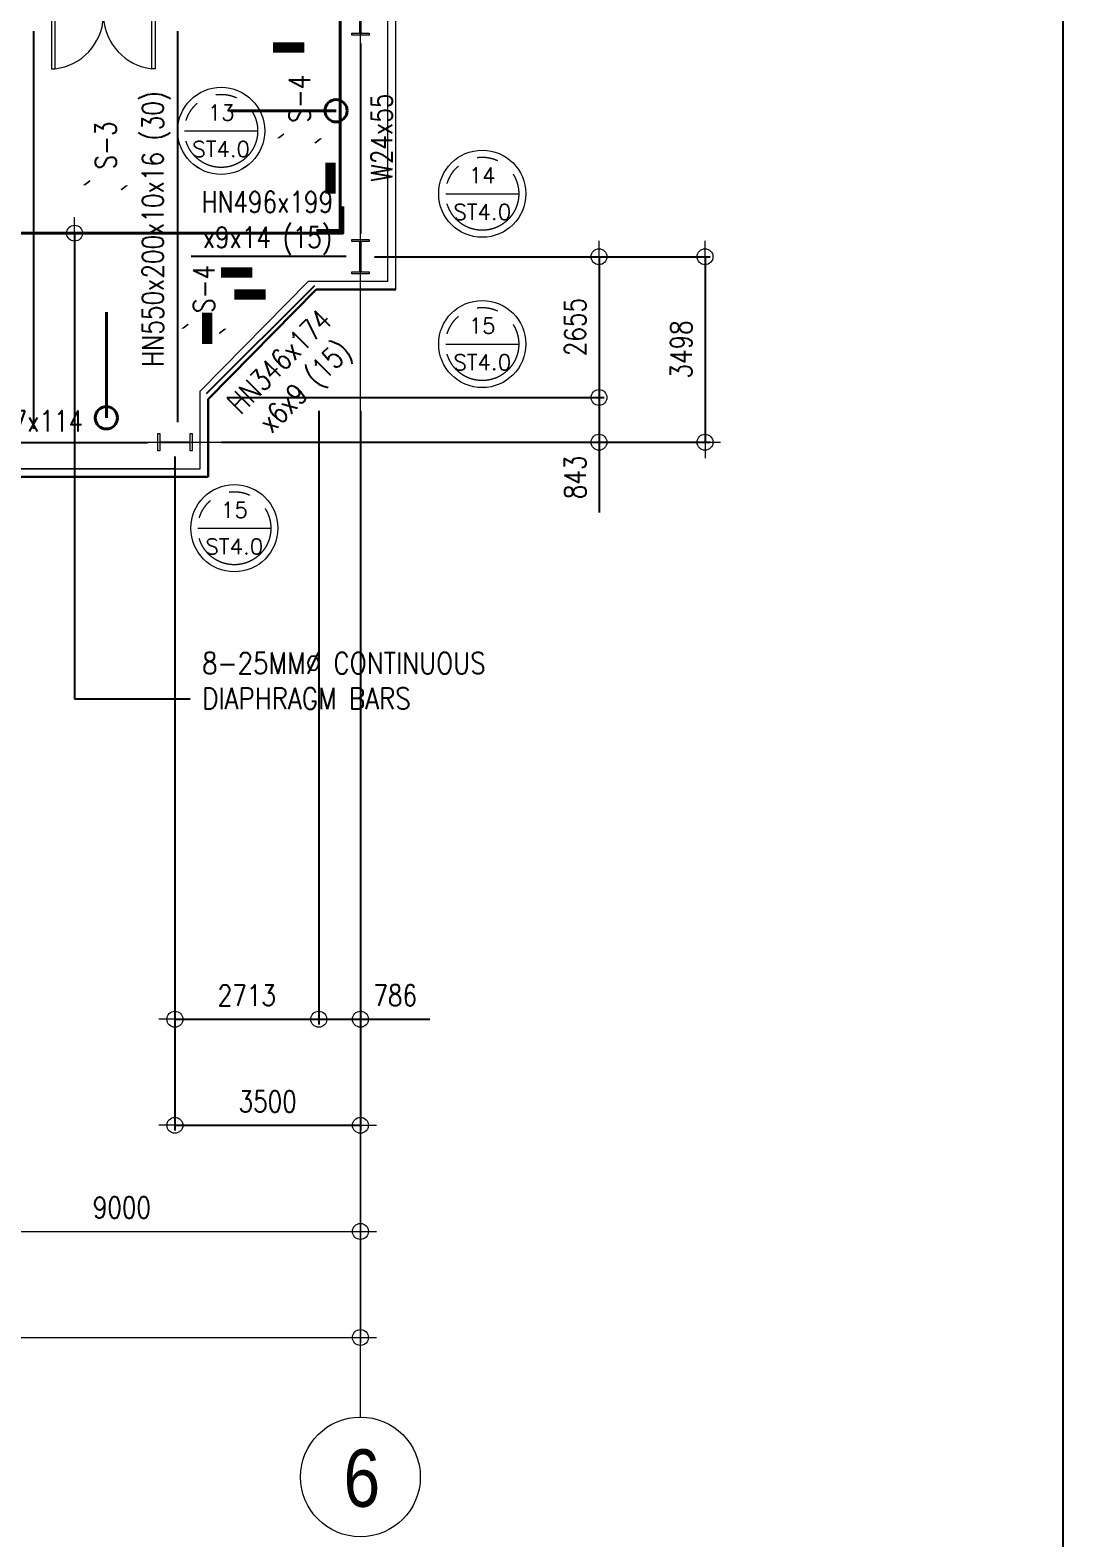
# Model space of a CAD drawing. Header units: millimetres. Extents: x -101701 to 170890, y -50253 to 85631.
# Drawn here: x -25405 to -5925, y -23146 to 5281 of the extents above; entities that cross this region are included whole.
import ezdxf
from ezdxf.enums import TextEntityAlignment as Align

# ---------------------------------------------------------------- set-up
doc = ezdxf.new("R2010")
doc.units = ezdxf.units.MM
doc.header["$MEASUREMENT"] = 0
doc.linetypes.add('CENTER2', pattern=[28.575, 19.05, -3.175, 3.175, -3.175])
doc.linetypes.add('PHANTOM2', pattern=[1.25, 0.625, -0.125, 0.125, -0.125, 0.125, -0.125])
doc.layers.get('0').update_dxf_attribs({"lineweight": 0})
for name, color, linetype, lineweight in [('A_ARCHITECTURAL BACKGROUND', 251, 'Continuous', 5), ('COLUMN', 2, 'Continuous', 20), ('GRIDLINES_DIM', 252, 'Continuous', 5), ('HATCH', 8, 'Continuous', 5), ('S-ANNO-DIMS', 252, 'Continuous', 5), ('S-ANNO-MARK', 2, 'Continuous', 9), ('S-ANNO-NPLT', 7, 'Continuous', 9), ('S-Anno-Symb', 143, 'PHANTOM2', 15), ('S-BEAM', 5, 'Continuous', 25), ('S-BEAM-IDEN', 2, 'Continuous', 9), ('S-BRACE', 2, 'Continuous', 18), ('S_DRB', 4, 'Continuous', 40), ('S_GRID LINES', 252, 'Continuous', 5), ('S_SLAB EDGE', 2, 'Continuous', 30), ('TEXT', 2, 'Continuous', 20)]:
    doc.layers.add(name, color=color, linetype=linetype, lineweight=lineweight)
doc.layers.add('GUIDE', color=191, linetype='Continuous', plot=False)
doc.styles.add('1', font='simplex.shx', dxfattribs={"width": 0.85, "height": 300})
doc.styles.add('ARIALNW', font='ARIALN.TTF')
doc.styles.add('ROMANSX', font='ROMANS.shx', dxfattribs={"height": 0.09375})
doc.styles.add('SIMPLEX', font='SIMPLEX.shx', dxfattribs={"width": 0.8, "height": 400})
doc.dimstyles.new('DIM_100', dxfattribs={"dimtxt": 1000, "dimasz": 2, "dimexe": 100, "dimexo": 250, "dimgap": 250, "dimtad": 1, "dimdec": 0, "dimrnd": 1, "dimdsep": 46, "dimtxsty": '1', "dimblk1": 'ESCADIM_ARW', "dimblk2": 'ESCADIM_ARW', "dimsah": 1, "dimcen": 50, "dimclrd": 256, "dimclre": 256, "dimclrt": 52, "dimadec": 0, "dimazin": 0, "dimtfac": 1, "dimtdec": 0, "dimtofl": 0, "dimtmove": 0, "dimatfit": 3, "dimldrblk": 'ESCADIM_ARW', "dimfxl": 1, "dimtolj": 1, "dimtzin": 0, "dimarcsym": 0})
doc.dimstyles.new('ESCA', dxfattribs={"dimtxt": 300, "dimasz": 1, "dimexe": 100, "dimexo": 100, "dimgap": 100, "dimtad": 1, "dimdec": 0, "dimrnd": 1, "dimdsep": 46, "dimtxsty": '1', "dimblk1": 'ESCADIM_ARW', "dimblk2": 'ESCADIM_ARW', "dimsah": 1, "dimcen": 50, "dimclrd": 256, "dimclre": 256, "dimclrt": 52, "dimadec": 0, "dimazin": 0, "dimtfac": 1, "dimtdec": 0, "dimtofl": 0, "dimtmove": 0, "dimatfit": 3, "dimldrblk": 'ESCADIM_ARW', "dimfxl": 1, "dimtolj": 1, "dimtzin": 0, "dimarcsym": 0})

# ---------------------------------------------------------------- blocks, each defined once
blk = doc.blocks.new('ARCHBACKGRND3')
at = {"layer": 'A_ARCHITECTURAL BACKGROUND', "color": 251, "ltscale": 10}
for p, q in [((-24961, 5531, 0), (-24961, 4554, 0)), ((-24896, 4554, 0), (-24896, 5531, 0)), ((-23072, 4554, 0), (-23072, 5531, 0)), ((-23007, 5531, 0), (-23007, 4554, 0)), ((-18619, 544, 0), (-18619, 5531, 0)), ((-24961, 4554, 0), (-24896, 4554, 0)), ((-23007, 4554, 0), (-23072, 4554, 0)), ((-20122, 544, 0), (-22155, -1518, 0)), ((-18619, 544, 0), (-20122, 544, 0)), ((-22157, -2992, 0), (-22157, -1518, 0)), ((-22006, -2996, 0), (-22006, -1669, 0)), ((-27487, -2992, 0), (-22157, -2992, 0)), ((-22620, -2992, 0), (-26678, -2992, 0)), ((-22620, -3139, 0), (-26678, -3139, 0))]:
    blk.add_line(p, q, dxfattribs=at)
at = {"layer": 'A_ARCHITECTURAL BACKGROUND', "color": 251, "ltscale": 10, "extrusion": (-1, 7.96139e-17, 0), "elevation": 18468}
blk.add_lwpolyline([(-394, 0), (-46089, 0)], dxfattribs=at)
at = {"layer": 'HATCH', "color": 251, "linetype": 'ByBlock', "ltscale": 0.5}
for centre, start, end in [((-25019, 5582, 0), 276.8071, 357.1428), ((-22949, 5582, 0), 182.8572, 263.1929)]:
    blk.add_arc(centre, 1036, start, end, dxfattribs=at)
at = {"layer": 'S_SLAB EDGE', "color": 2, "ltscale": 10}
for p, q in [((-19972, 394, 0), (-22005, -1669, 0)), ((-18468, 394, 0), (-19972, 394, 0)), ((-22006, -3139, 0), (-22006, -1669, 0)), ((-27487, -3139, 0), (-22006, -3139, 0))]:
    blk.add_line(p, q, dxfattribs=at)
blk = doc.blocks.new('Bubble')
at = {"layer": 'S-ANNO-NPLT'}
blk.add_circle((0, 0), 0.2608, dxfattribs=at)
at = {"layer": 'S-Anno-Symb', "color": 0}
blk.add_line((-0.2188, 0), (0.2188, 0), dxfattribs=at)
blk.add_circle((0, 0), 0.2187, dxfattribs=at)
at = {"layer": 'S-Anno-Symb', "style": 'ROMANSX'}
for tag, p in [('1', (0, 0.1094)), ('S1', (0, -0.1094))]:
    blk.add_attdef(tag, text='', height=0.0937, dxfattribs=at).set_placement(p, align=Align.MIDDLE_CENTER)
at = {"layer": 'S-Anno-Symb', "style": 'ROMANSX', "width": 1.018385, "flags": 8}
blk.add_attdef('LONG', text='', height=0.0937, dxfattribs=at).set_placement((-0.1796, -0.1249), (0.1796, -0.1249), align=Align.FIT)
blk = doc.blocks.new('ESCADIM_ARW')
at = {"color": 7}
blk.add_line((-150, 0), (150, 0), dxfattribs=at)
blk.add_circle((0, 0), 75, dxfattribs=at)
blk = doc.blocks.new('11F COLUMN LAYOUT')
at = {"layer": 'COLUMN', "lineweight": 13}
for points in [[(36000, 7677), (35836, 7677), (35836, 7714), (35970, 7714, 0.414214), (35990, 7734), (35990, 8266, 0.414214), (35970, 8286), (35836, 8286), (35836, 8323), (36164, 8323), (36164, 8286), (36030, 8286, 0.414214), (36010, 8266), (36010, 7734, 0.414214), (36030, 7714), (36164, 7714), (36164, 7677), (36000, 7677)], [(36000, 3177), (35836, 3177), (35836, 3214), (35970, 3214, 0.414214), (35990, 3234), (35990, 3766, 0.414214), (35970, 3786), (35836, 3786), (35836, 3823), (36164, 3823), (36164, 3786), (36030, 3786, 0.414214), (36010, 3766), (36010, 3234, 0.414214), (36030, 3214), (36164, 3214), (36164, 3177), (36000, 3177)], [(32177, 0), (32177, 164), (32214, 164), (32214, 30, 0.414214), (32234, 10), (32766, 10, 0.414214), (32786, 30), (32786, 164), (32823, 164), (32823, -164), (32786, -164), (32786, -30, 0.414214), (32766, -10), (32234, -10, 0.414214), (32214, -30), (32214, -164), (32177, -164), (32177, 0)]]:
    blk.add_lwpolyline(points, format="xyb", dxfattribs=at)
blk = doc.blocks.new('11TH FRAMING LAYOUT')
at = {"layer": 'S-BEAM'}
for p, q in [((29836, 7750, 0), (29836, 250, 0)), ((32551, 7750, 0), (32551, 381, 0)), ((36001, 7519, 0), (36001, 3934, 0)), ((32804, 3506, 0), (35733, 3506, 0)), ((33095, 921, 0), (35141, 2958, 0)), ((27647, -2, 0), (31982, -2, 0))]:
    blk.add_line(p, q, dxfattribs=at)
blk = doc.blocks.new('*D120')
at = {"layer": 'Defpoints', "color": 0, "transparency": 16777216}
for p in [(8000, 0, 0), (44000, -250), (44000, -8880)]:
    blk.add_point(p, dxfattribs=at)
at = {"layer": 'GRIDLINES_DIM', "lineweight": -2, "transparency": 16777216}
for p, q in [((8000, -250), (8000, -8980)), ((44000, -500), (44000, -8980)), ((8002, -8880), (43998, -8880))]:
    blk.add_line(p, q, dxfattribs=at)
at = {"layer": 'GRIDLINES_DIM', "lineweight": -2, "transparency": 16777216, "xscale": 2, "yscale": 2, "zscale": 2, "rotation": 180}
blk.add_blockref('ESCADIM_ARW', (8000, -8880), dxfattribs=at)
at = {"layer": 'GRIDLINES_DIM', "lineweight": -2, "transparency": 16777216, "xscale": 2, "yscale": 2, "zscale": 2}
blk.add_blockref('ESCADIM_ARW', (44000, -8880), dxfattribs=at)
at = {"layer": 'GRIDLINES_DIM', "color": 52, "transparency": 16777216, "insert": (26000, -8430), "char_height": 400, "attachment_point": 5, "style": 'SIMPLEX'}
blk.add_mtext('\\A1;{\\W0.8;36000}', dxfattribs=at)
blk = doc.blocks.new('*D128')
at = {"layer": 'Defpoints', "color": 0, "transparency": 16777216}
for p in [(35000, 0, 0), (44000, -250), (44000, -6880)]:
    blk.add_point(p, dxfattribs=at)
at = {"layer": 'GRIDLINES_DIM', "lineweight": -2, "transparency": 16777216}
for p, q in [((35000, -250), (35000, -6980)), ((44000, -500), (44000, -6980)), ((35002, -6880), (43998, -6880))]:
    blk.add_line(p, q, dxfattribs=at)
at = {"layer": 'GRIDLINES_DIM', "lineweight": -2, "transparency": 16777216, "xscale": 2, "yscale": 2, "zscale": 2, "rotation": 180}
blk.add_blockref('ESCADIM_ARW', (35000, -6880), dxfattribs=at)
at = {"layer": 'GRIDLINES_DIM', "lineweight": -2, "transparency": 16777216, "xscale": 2, "yscale": 2, "zscale": 2}
blk.add_blockref('ESCADIM_ARW', (44000, -6880), dxfattribs=at)
at = {"layer": 'GRIDLINES_DIM', "color": 52, "transparency": 16777216, "insert": (39500, -6430), "char_height": 400, "attachment_point": 5, "style": 'SIMPLEX'}
blk.add_mtext('\\A1;{\\W0.8;9000}', dxfattribs=at)
blk = doc.blocks.new('*D64')
at = {"layer": 'Defpoints', "color": 0, "transparency": 16777216}
for p in [(-22675, -2505, 0), (-19175, -10739), (-19175, -15368)]:
    blk.add_point(p, dxfattribs=at)
at = {"layer": 'GRIDLINES_DIM', "lineweight": -2, "transparency": 16777216}
for p, q in [((-22675, -2755), (-22675, -15468)), ((-19175, -10989), (-19175, -15468)), ((-22673, -15368), (-19177, -15368))]:
    blk.add_line(p, q, dxfattribs=at)
at = {"layer": 'GRIDLINES_DIM', "lineweight": -2, "transparency": 16777216, "xscale": 2, "yscale": 2, "zscale": 2, "rotation": 180}
blk.add_blockref('ESCADIM_ARW', (-22675, -15368), dxfattribs=at)
at = {"layer": 'GRIDLINES_DIM', "lineweight": -2, "transparency": 16777216, "xscale": 2, "yscale": 2, "zscale": 2}
blk.add_blockref('ESCADIM_ARW', (-19175, -15368), dxfattribs=at)
at = {"layer": 'GRIDLINES_DIM', "color": 52, "transparency": 16777216, "insert": (-20925, -14918), "char_height": 400, "attachment_point": 5, "style": 'SIMPLEX'}
blk.add_mtext('\\A1;{\\W0.8;3500}', dxfattribs=at)
blk = doc.blocks.new('*D65')
at = {"layer": 'Defpoints', "color": 0, "transparency": 16777216}
for p in [(-19961, -1644, 0), (-22675, -2505, 0), (-19961, -13368)]:
    blk.add_point(p, dxfattribs=at)
at = {"layer": 'GRIDLINES_DIM', "lineweight": -2, "transparency": 16777216}
for p, q in [((-19961, -1894), (-19961, -13468)), ((-22675, -2755), (-22675, -13468)), ((-22673, -13368), (-19963, -13368))]:
    blk.add_line(p, q, dxfattribs=at)
at = {"layer": 'GRIDLINES_DIM', "lineweight": -2, "transparency": 16777216, "xscale": 2, "yscale": 2, "zscale": 2, "rotation": 180}
blk.add_blockref('ESCADIM_ARW', (-22675, -13368), dxfattribs=at)
at = {"layer": 'GRIDLINES_DIM', "lineweight": -2, "transparency": 16777216, "xscale": 2, "yscale": 2, "zscale": 2}
blk.add_blockref('ESCADIM_ARW', (-19961, -13368), dxfattribs=at)
at = {"layer": 'GRIDLINES_DIM', "color": 52, "transparency": 16777216, "insert": (-21318, -12918), "char_height": 400, "attachment_point": 5, "style": 'SIMPLEX'}
blk.add_mtext('\\A1;{\\W0.8;2713}', dxfattribs=at)
blk = doc.blocks.new('*D66')
at = {"layer": 'Defpoints', "color": 0, "transparency": 16777216}
for p in [(-19175, -1644, 0), (-19961, -2505, 0), (-19175, -13368)]:
    blk.add_point(p, dxfattribs=at)
at = {"layer": 'GRIDLINES_DIM', "lineweight": -2, "transparency": 16777216}
for p, q in [((-19175, -1894), (-19175, -13468)), ((-19961, -2755), (-19961, -13468)), ((-19959, -13368), (-19177, -13368)), ((-19175, -13368), (-17865, -13368))]:
    blk.add_line(p, q, dxfattribs=at)
at = {"layer": 'GRIDLINES_DIM', "lineweight": -2, "transparency": 16777216, "xscale": 2, "yscale": 2, "zscale": 2, "rotation": 180}
blk.add_blockref('ESCADIM_ARW', (-19961, -13368), dxfattribs=at)
at = {"layer": 'GRIDLINES_DIM', "lineweight": -2, "transparency": 16777216, "xscale": 2, "yscale": 2, "zscale": 2}
blk.add_blockref('ESCADIM_ARW', (-19175, -13368), dxfattribs=at)
at = {"layer": 'GRIDLINES_DIM', "color": 52, "transparency": 16777216, "insert": (-18519, -12918), "char_height": 400, "attachment_point": 5, "style": 'SIMPLEX'}
blk.add_mtext('\\A1;{\\W0.8;786}', dxfattribs=at)
blk = doc.blocks.new('*D99')
at = {"layer": 'Defpoints', "color": 0, "transparency": 16777216}
for p in [(-19162, 1009), (-22045, -2489, 0), (-12675, -2489)]:
    blk.add_point(p, dxfattribs=at)
at = {"layer": 'S-ANNO-DIMS', "lineweight": -2, "transparency": 16777216}
for p, q in [((-18912, 1009), (-12575, 1009)), ((-12675, 1007), (-12675, -2487)), ((-21795, -2489), (-12575, -2489))]:
    blk.add_line(p, q, dxfattribs=at)
at = {"layer": 'S-ANNO-DIMS', "lineweight": -2, "transparency": 16777216, "xscale": 2, "yscale": 2, "zscale": 2}
for p, rotation in [((-12675, 1009), 90), ((-12675, -2489), 270)]:
    blk.add_blockref('ESCADIM_ARW', p, dxfattribs=dict(at, rotation=rotation))
at = {"layer": 'S-ANNO-DIMS', "color": 52, "transparency": 16777216, "insert": (-13125, -740), "char_height": 400, "attachment_point": 5, "rotation": 90, "style": 'SIMPLEX'}
blk.add_mtext('\\A1;{\\W0.8;3498}', dxfattribs=at)
blk = doc.blocks.new('*D100')
at = {"layer": 'Defpoints', "color": 0, "transparency": 16777216}
for p in [(-19162, 1009), (-21944, -1645, 0), (-14675, -1645)]:
    blk.add_point(p, dxfattribs=at)
at = {"layer": 'S-ANNO-DIMS', "lineweight": -2, "transparency": 16777216}
for p, q in [((-18912, 1009), (-14575, 1009)), ((-14675, 1007), (-14675, -1643)), ((-21694, -1645), (-14575, -1645))]:
    blk.add_line(p, q, dxfattribs=at)
at = {"layer": 'S-ANNO-DIMS', "lineweight": -2, "transparency": 16777216, "xscale": 2, "yscale": 2, "zscale": 2}
for p, rotation in [((-14675, 1009), 90), ((-14675, -1645), 270)]:
    blk.add_blockref('ESCADIM_ARW', p, dxfattribs=dict(at, rotation=rotation))
at = {"layer": 'S-ANNO-DIMS', "color": 52, "transparency": 16777216, "insert": (-15125, -318), "char_height": 400, "attachment_point": 5, "rotation": 90, "style": 'SIMPLEX'}
blk.add_mtext('\\A1;{\\W0.8;2655}', dxfattribs=at)
blk = doc.blocks.new('*D101')
at = {"layer": 'Defpoints', "color": 0, "transparency": 16777216}
for p in [(-19961, -1645, 0), (-22045, -2489, 0), (-14675, -2489)]:
    blk.add_point(p, dxfattribs=at)
at = {"layer": 'S-ANNO-DIMS', "lineweight": -2, "transparency": 16777216}
for p, q in [((-19711, -1645), (-14575, -1645)), ((-14675, -1647), (-14675, -2487)), ((-21795, -2489), (-14575, -2489)), ((-14675, -2489), (-14675, -3814))]:
    blk.add_line(p, q, dxfattribs=at)
at = {"layer": 'S-ANNO-DIMS', "lineweight": -2, "transparency": 16777216, "xscale": 2, "yscale": 2, "zscale": 2}
for p, rotation in [((-14675, -1645), 90), ((-14675, -2489), 270)]:
    blk.add_blockref('ESCADIM_ARW', p, dxfattribs=dict(at, rotation=rotation))
at = {"layer": 'S-ANNO-DIMS', "color": 52, "transparency": 16777216, "insert": (-15125, -3152), "char_height": 400, "attachment_point": 5, "rotation": 90, "style": 'SIMPLEX'}
blk.add_mtext('\\A1;{\\W0.8;843}', dxfattribs=at)
blk = doc.blocks.new("ADD' L BARS")
at = {"layer": 'S_DRB'}
for p, q in [((41550.5, 14250.2, 0), (43540.2, 14250.2, 0)), ((39207, 10450, 0), (39207, 8460.4, 0))]:
    blk.add_line(p, q, dxfattribs=at)
for centre in [(43540.2, 14250.2, 0), (39207, 8460.4, 0)]:
    blk.add_circle(centre, 210.4, dxfattribs=at)
blk = doc.blocks.new('DIM_GRIDLINES_2')
blk.add_circle((44000, -11509), 1129.4)
at = {"layer": 'GRIDLINES_DIM', "linetype": 'CENTER2', "ltscale": 300}
for p, q in [((44000, -10379.6), (44000, 63813, 0)), ((-12556.3, 8000, 0), (50790.7, 8000, 0))]:
    blk.add_line(p, q, dxfattribs=at)
at = {"layer": 'TEXT', "insert": (43682.2, -10988.9), "char_height": 1082.3, "width": 6807.085, "attachment_point": 1, "style": 'ARIALNW'}
blk.add_mtext('6', dxfattribs=at)
at = {"layer": 'GRIDLINES_DIM'}
for base, p1, picture, middle in [((44000, -8879.6), (8000, 0, 0), '*D120', (26000, -8429.6)), ((44000, -6879.6), (35000, 0, 0), '*D128', (39500, -6429.6))]:
    dim = blk.add_linear_dim(base=base, p1=p1, p2=(44000, -250), text='{\\W0.8;<>}', dimstyle='DIM_100', override={"dimtxt": 400, "dimtxsty": 'SIMPLEX'}, dxfattribs=at)
    dim.commit()
    dim.dimension.update_dxf_attribs({"geometry": picture, "text_midpoint": middle})

msp = doc.modelspace()

# ---------------------------------------------------------------- linework, layer by layer
at = {"layer": 'GUIDE', "ltscale": 0.5, "elevation": -106.73928}
msp.add_lwpolyline([(-77989.96083, 53324.28514), (-5925.3379, 53324.28514), (-5925.3379, -34476.50554), (-77989.96083, -34476.50554)], close=True, dxfattribs=at)
at = {"layer": 'S-ANNO-MARK', "elevation": -0.00002}
for points in [[(-20617.07167, 3325.83816, 29.99952, 29.99952, 0), (-20730.116, 3238.83703, 0, 0, 0), (-19920.53845, 3238.83703, 29.99952, 29.99952, 0), (-20033.58278, 3151.83589, 0, 0, 0)], [(-24273.03687, 2443.86015, 29.99952, 29.99952, 0), (-24386.0812, 2356.85901, 0, 0, 0), (-23576.50365, 2356.85901, 29.99952, 29.99952, 0), (-23689.54797, 2269.85788, 0, 0, 0)]]:
    msp.add_lwpolyline(points, format="xyseb", dxfattribs=at)
at = {"layer": 'S-ANNO-MARK'}
msp.add_lwpolyline([(-22420.67397, -261.75951, 29.99952, 29.99952, 0), (-22533.71829, -348.76064, 0, 0, 0), (-21724.14074, -348.76064, 29.99952, 29.99952, 0), (-21837.18507, -435.76177, 0, 0, 0)], format="xyseb", dxfattribs=at)
at = {"layer": 'S-ANNO-NPLT'}
for centre in [(-21802.53701, 3381.86639, -0.00002), (-16877.24563, 2196.88385, -0.00003), (-16877.24563, -637.1, -0.00001), (-21553.68627, -4109.86998, -0.00001)]:
    msp.add_circle(centre, 821.36597, dxfattribs=at)
at = {"layer": 'S-Anno-Symb', "linetype": 'ByBlock'}
for points, elevation in [([(-20822.94465, 6178.36, 0, 0, 0), (-20822.94465, 4955.95778, 196.07256, 196.07256, 0), (-20234.72697, 4955.95778, 0, 0, 0)], -0.00002), ([(-17698.6116, 2195.25553, 0, 0, 0), (-19739.02657, 2195.25553, 196.07256, 196.07256, 0), (-19739.02657, 2783.47321, 0, 0, 0)], -0.00002), ([(-21802.53701, 2560.50041, 0, 0, 0), (-21802.53701, 713.37225, 196.07256, 196.07256, 0), (-21214.31933, 713.37225, 0, 0, 0)], -0.00002), ([(-21553.68627, -3288.504, 0, 0, 0), (-21553.68627, 294.88828, 196.07256, 196.07256, 0), (-20965.46859, 294.88828, 0, 0, 0)], -0.00001), ([(-17698.6116, -637.1, 0, 0, 0), (-22064.53171, -637.1, 196.07256, 196.07256, 0), (-22064.53171, -48.88232, 0, 0, 0)], -0.00001)]:
    msp.add_lwpolyline(points, format="xyseb", dxfattribs=dict(at, elevation=elevation))
at = {"layer": 'S_DRB', "color": 4}
for points, elevation in [([(-20005.95233, 1503.27424), (-19555.95233, 1503.27424), (-19555.95233, 45116.53555), (-20005.95233, 45116.53555)], -0.00001), ([(-19505.95233, 1953.27424), (-19505.95233, 1453.27424), (-54882.50772, 1453.27424), (-54882.50772, 1953.27424)], -0.00003)]:
    msp.add_lwpolyline(points, dxfattribs=dict(at, elevation=elevation))

# ---------------------------------------------------------------- block references
at = {"layer": 'A_ARCHITECTURAL BACKGROUND', "color": 251, "ltscale": 10}
for name in ['11TH FRAMING LAYOUT', '11F COLUMN LAYOUT']:
    msp.add_blockref(name, (-55174.97233, -2488.74009, -0.00001), dxfattribs=at)
at = {"layer": 'A_ARCHITECTURAL BACKGROUND', "lineweight": 13}
msp.add_blockref('ARCHBACKGRND3', (-38.9141, 0, -0.00004), dxfattribs=at)
at = {"layer": 'S-Anno-Symb', "xscale": 3149.760000000242, "yscale": 3149.760000000242, "zscale": 3149.760000000242}
for p, values in [((-21802.53701, 3381.86639, -0.00002), {'1': '13', 'S1': 'ST4.0'}), ((-16877.24563, 2196.88385, -0.00003), {'1': '14', 'S1': 'ST4.0'}), ((-16877.24563, -637.1, -0.00001), {'1': '15', 'S1': 'ST4.0'}), ((-21553.68627, -4109.86998, -0.00001), {'1': '15', 'S1': 'ST4.0'})]:
    msp.add_blockref('Bubble', p, dxfattribs=at).add_auto_attribs(values)
at = {"layer": 'S-BRACE'}
msp.add_blockref("ADD' L BARS", (-63174.97233, -10488.74009, -0.00002), dxfattribs=at)
at = {"layer": 'S_GRID LINES'}
msp.add_blockref('DIM_GRIDLINES_2', (-63174.97233, -10488.74009, -0.00001), dxfattribs=at)

# ---------------------------------------------------------------- texts
at = {"layer": 'S-ANNO-DIMS', "color": 52, "char_height": 400, "attachment_point": 5, "style": 'SIMPLEX'}
for s, insert, rotation in [('\\A1;\\pxqc;S-4', (-20325.32722, 3988.83703, -0.00002), 90), ('\\A1;{\\W0.8;HN550x200x10x16 (30)}', (-23023.18213, 1536.53275, -0.00002), 90), ('\\A1;{\\W0.8;W24x55}', (-18775.15294, 3256.22123, -0.00002), 90), ('\\A1;\\pxqc;S-3', (-23981.29242, 3106.85901, -0.00002), 90), ('\\A1;\\pxqc;S-4', (-22128.92952, 401.23936), 90), ('\\A1;{\\W0.8;HN346x174\\Px6x9 (15)}', (-20419.68284, -1244.8884, -0.00002), 45.116970671)]:
    msp.add_mtext(s, dxfattribs=dict(at, insert=insert, rotation=rotation))
for s, insert in [('\\A1;{\\W0.8;HN496x199\\Px9x14 (15)}', (-20932.26049, 1642.01134, -0.00003)), ('\\A1;{\\W0.8;W27x114}', (-25373.76942, -2087.29239, 0))]:
    msp.add_mtext(s, dxfattribs=dict(at, insert=insert))
at = {"layer": 'S-BEAM-IDEN', "insert": (-22161.44405, -6453.89327, -0.00003), "char_height": 400, "attachment_point": 1, "style": '1'}
msp.add_mtext_dynamic_manual_height_columns('8-25MM∅ CONTINUOUS \\PDIAPHRAGM BARS', width=8791.57845, gutter_width=1, heights=[0], dxfattribs=at)

# ---------------------------------------------------------------- dimensions: what is measured, and where the dimension line sits
at = {"layer": 'GRIDLINES_DIM'}
for base, p1, p2, picture, middle in [((-19961.19711, -13368.38058, -0.00001), (-22674.66388, -2505.10042, -0.00001), (-19961.19711, -1644.40709, 0), '*D65', (-21317.9305, -12918.38058, -0.00001)), ((-19174.97233, -13368.38058, -0.00001), (-19961.19711, -2505.10042, -0.00001), (-19174.97233, -1644.40709, 0), '*D66', (-18519.1628, -12918.38058, -0.00001)), ((-19174.97233, -15368.38058, -0.00001), (-22674.66388, -2505.10042, -0.00001), (-19174.97233, -10738.74009, -0.00001), '*D64', (-20924.8181, -14918.38058, -0.00001))]:
    dim = msp.add_linear_dim(base=base, p1=p1, p2=p2, text='{\\W0.8;<>}', dimstyle='DIM_100', override={"dimtxt": 400, "dimtxsty": 'SIMPLEX'}, dxfattribs=at)
    dim.commit()
    dim.dimension.update_dxf_attribs({"geometry": picture, "text_midpoint": middle})
at = {"layer": 'S-ANNO-DIMS'}
for base, p1, p2, picture, middle in [((-12674.97233, -2488.74009, -0.00002), (-19161.76433, 1009.32314, -0.00002), (-22045.18738, -2488.74009, -0.00001), '*D99', (-13124.97233, -739.70848, -0.00002)), ((-14674.97233, -1645.40709, -0.00002), (-19161.76433, 1009.32314, -0.00002), (-21944.46115, -1645.40709, 0), '*D100', (-15124.97233, -318.04198, -0.00002)), ((-14674.97233, -2488.74009, -0.00002), (-19961.19711, -1645.40709, -0.00001), (-22045.18738, -2488.74009, -0.00001), '*D101', (-15124.97233, -3152.16867, -0.00002))]:
    dim = msp.add_linear_dim(base=base, p1=p1, p2=p2, angle=270, text='{\\W0.8;<>}', dimstyle='DIM_100', override={"dimtxt": 400, "dimtxsty": 'SIMPLEX'}, dxfattribs=at)
    dim.commit()
    dim.dimension.update_dxf_attribs({"geometry": picture, "text_midpoint": middle})

# ---------------------------------------------------------------- leaders
at = {"layer": 'S-ANNO-DIMS', "color": 4}
msp.add_leader([(-24566.79626, 1453.27424, -0.00002), (-24566.79626, -7323.66853, -0.00002), (-22385.77626, -7323.66853, -0.00002)], dimstyle='ESCA', override={"dimasz": 2, "dimtad": 0, "dimfxl": 0.0625}, dxfattribs=at)

doc.saveas('drawing.dxf')
